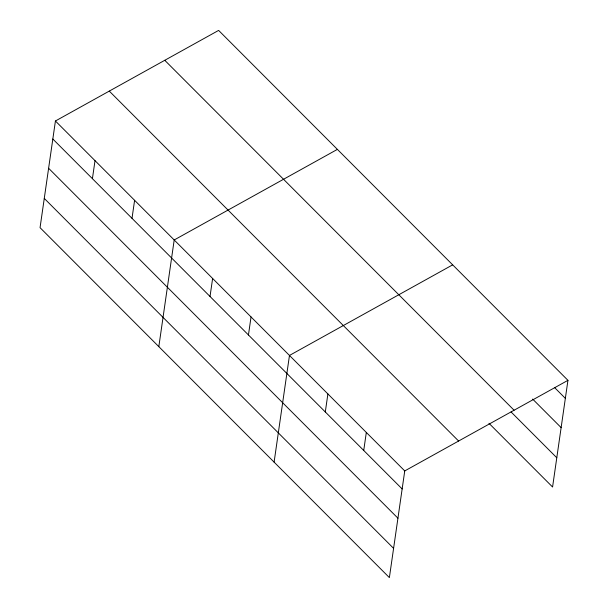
<?xml version="1.0" encoding="UTF-8"?>
<svg xmlns="http://www.w3.org/2000/svg" width="608" height="608" viewBox="0 0 608 608"><rect width="100%" height="100%" fill="white"/><g stroke="black" fill="none" stroke-linecap="round" stroke-linejoin="round"><path stroke-width="0.91" d="M55.427 120.992L40.052 227.666L389.378 577.6L404.746 470.926L567.948 380.334L218.622 30.4L55.427 120.992L404.746 470.926M92.416 178.676L95.015 160.649M132.012 218.333L134.604 200.306M158.825 346.644L174.2 239.97L337.394 149.378M210.026 296.484L212.625 278.464M248.452 334.978L251.043 316.95M274.102 462.126L289.469 355.444L452.671 264.852M325.303 411.958L327.894 393.938M363.728 450.452L366.32 432.432M567.948 380.334L552.573 487.008L488.969 423.297M554.747 387.737L565.349 398.354M532.646 399.076L561.131 427.614M164.768 60.298L514.087 410.225M511.077 411.958L556.791 457.756M109.28 91.094L458.607 441.028M52.828 139.012L402.154 488.946M48.617 168.272L397.936 518.206M44.27 198.413L393.589 548.348"/></g></svg>
